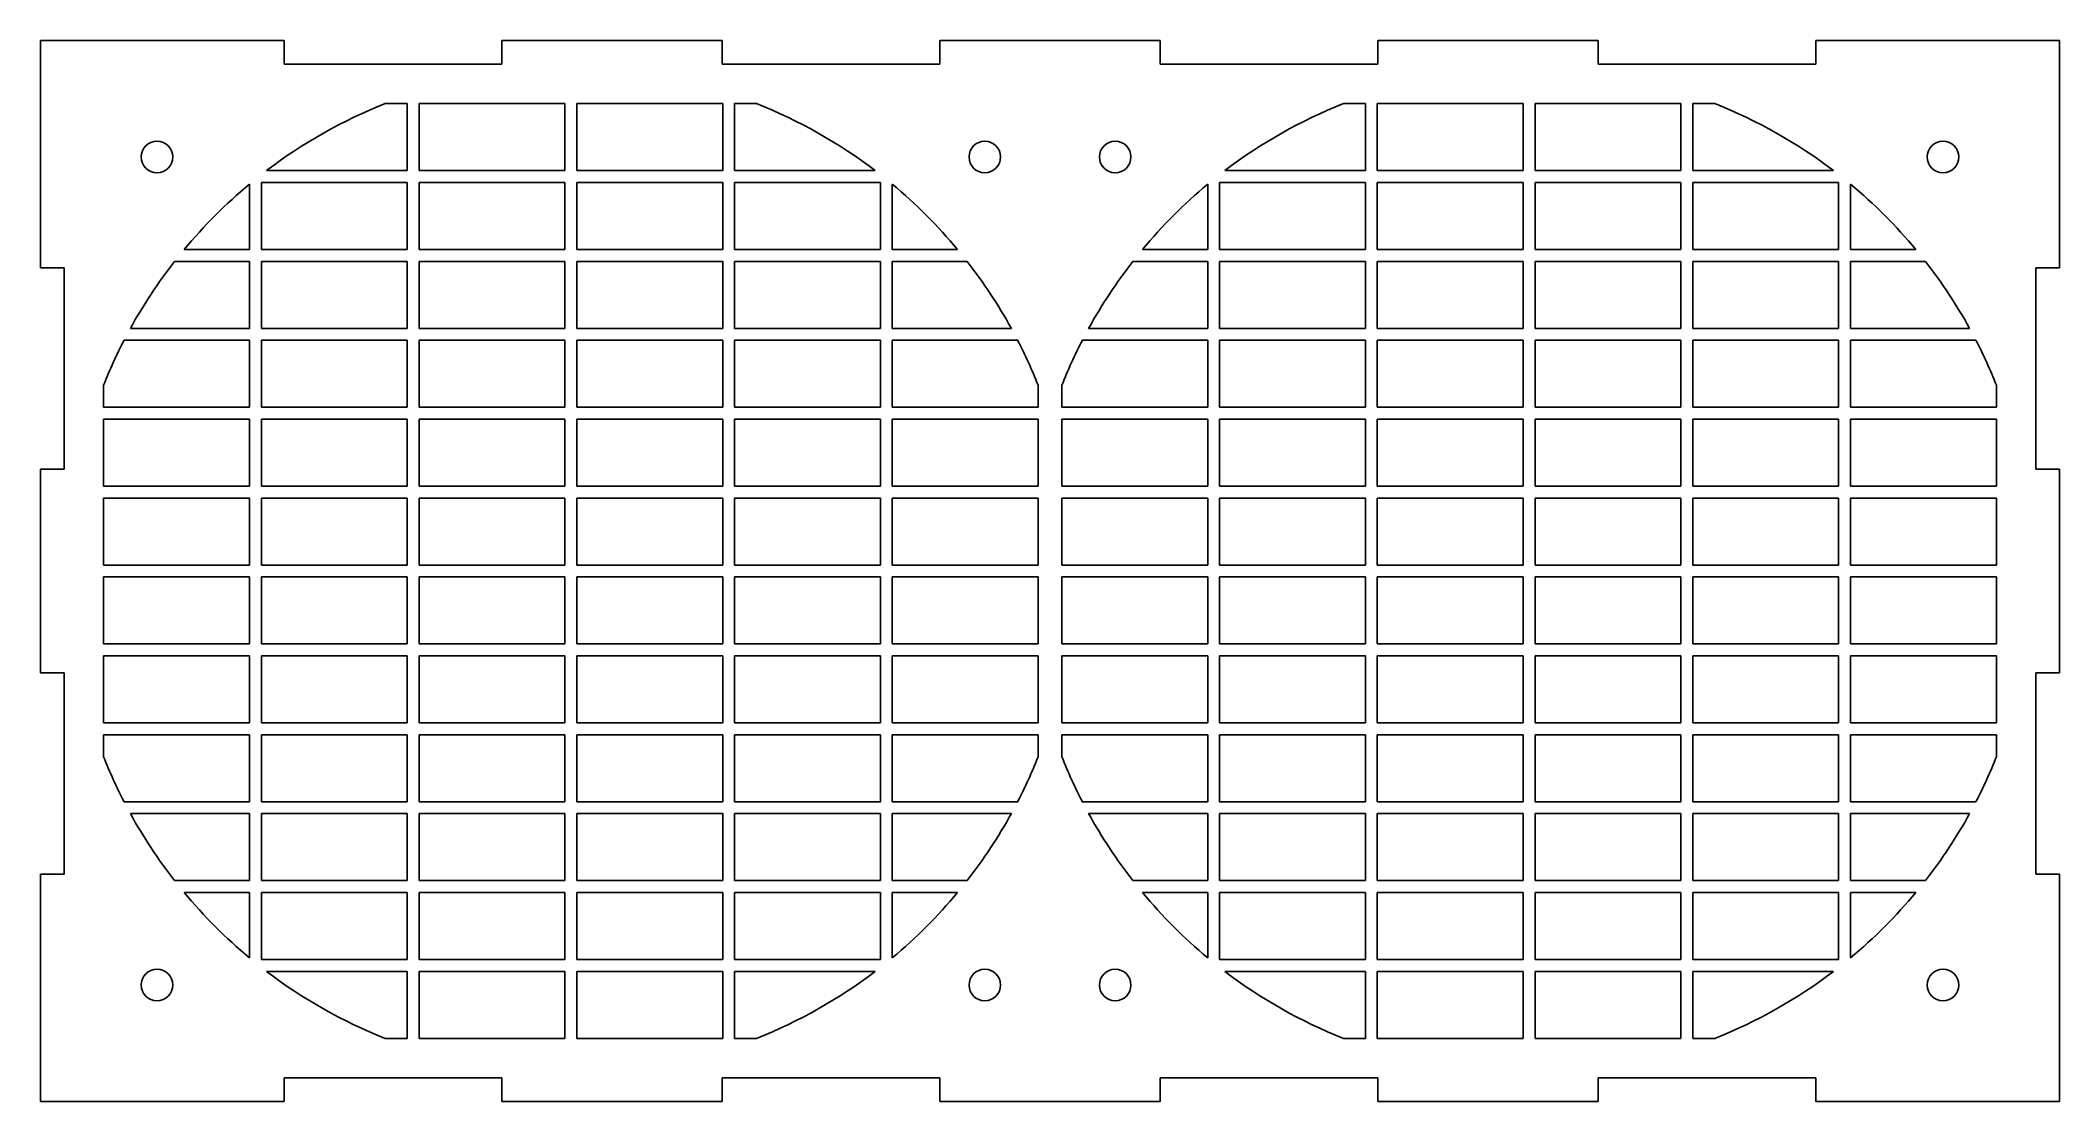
# Model space of a CAD drawing. Header units: millimetres. Extents: x -128 to 128, y -67 to 67.
import ezdxf

# ---------------------------------------------------------------- set-up
doc = ezdxf.new("R2010")
doc.units = ezdxf.units.MM

msp = doc.modelspace()

# ---------------------------------------------------------------- linework, layer by layer
at = {"color": 7, "linetype": 'Continuous', "lineweight": 25}
for p, q in [((-96.93, 67.15), (-127.8, 67.15)), ((-127.8, 67.15), (-127.8, 38.37)), ((-96.93, 64.15), (-96.93, 67.15)), ((-41.5, 67.15), (-69.37, 67.15)), ((-69.37, 67.15), (-69.37, 64.15)), ((-41.5, 64.15), (-41.5, 67.15)), ((13.93, 67.15), (-13.93, 67.15)), ((-13.93, 67.15), (-13.93, 64.15)), ((13.93, 64.15), (13.93, 67.15)), ((69.37, 67.15), (41.5, 67.15)), ((41.5, 67.15), (41.5, 64.15)), ((69.37, 64.15), (69.37, 67.15)), ((127.8, 67.15), (96.93, 67.15)), ((96.93, 67.15), (96.93, 64.15)), ((127.8, 38.37), (127.8, 67.15)), ((-69.37, 64.15), (-96.93, 64.15)), ((-13.93, 64.15), (-41.5, 64.15)), ((41.5, 64.15), (13.93, 64.15)), ((96.93, 64.15), (69.37, 64.15)), ((-81.37, 59.15), (-84.16, 59.15)), ((-81.37, 50.67), (-81.37, 59.15)), ((-79.87, 50.67), (-79.87, 59.15)), ((-61.4, 59.15), (-79.87, 59.15)), ((-61.4, 50.67), (-61.4, 59.15)), ((-59.9, 50.67), (-59.9, 59.15)), ((-41.43, 59.15), (-59.9, 59.15)), ((-41.43, 50.67), (-41.43, 59.15)), ((-39.93, 50.67), (-39.93, 59.15)), ((-37.14, 59.15), (-39.93, 59.15)), ((39.93, 59.15), (37.14, 59.15)), ((39.93, 50.67), (39.93, 59.15)), ((41.43, 50.67), (41.43, 59.15)), ((59.9, 59.15), (41.43, 59.15)), ((59.9, 50.67), (59.9, 59.15)), ((61.4, 50.67), (61.4, 59.15)), ((79.87, 59.15), (61.4, 59.15)), ((79.87, 50.67), (79.87, 59.15)), ((81.37, 50.67), (81.37, 59.15)), ((84.16, 59.15), (81.37, 59.15)), ((-101.33, 40.68), (-101.33, 48.95)), ((-99.83, 40.68), (-99.83, 49.17)), ((-99.83, 49.17), (-81.37, 49.17)), ((-81.37, 50.67), (-99.18, 50.67)), ((-81.37, 40.68), (-81.37, 49.17)), ((-61.4, 50.67), (-79.87, 50.67)), ((-79.87, 40.68), (-79.87, 49.17)), ((-79.87, 49.17), (-61.4, 49.17)), ((-61.4, 40.68), (-61.4, 49.17)), ((-41.43, 50.67), (-59.9, 50.67)), ((-59.9, 49.17), (-41.43, 49.17)), ((-59.9, 40.68), (-59.9, 49.17)), ((-41.43, 40.68), (-41.43, 49.17)), ((-22.12, 50.67), (-39.93, 50.67)), ((-39.93, 40.68), (-39.93, 49.17)), ((-39.93, 49.17), (-21.47, 49.17)), ((-21.47, 40.68), (-21.47, 49.17)), ((-19.97, 40.68), (-19.97, 48.95)), ((19.97, 40.68), (19.97, 48.95)), ((21.47, 40.68), (21.47, 49.17)), ((21.47, 49.17), (39.93, 49.17)), ((39.93, 50.67), (22.12, 50.67)), ((39.93, 40.68), (39.93, 49.17)), ((59.9, 50.67), (41.43, 50.67)), ((41.43, 49.17), (59.9, 49.17)), ((41.43, 40.68), (41.43, 49.17)), ((59.9, 40.68), (59.9, 49.17)), ((79.87, 50.67), (61.4, 50.67)), ((61.4, 49.17), (79.87, 49.17)), ((61.4, 40.68), (61.4, 49.17)), ((79.87, 40.68), (79.87, 49.17)), ((99.18, 50.67), (81.37, 50.67)), ((81.37, 49.17), (99.83, 49.17)), ((81.37, 40.68), (81.37, 49.17)), ((99.83, 40.68), (99.83, 49.17)), ((101.33, 40.68), (101.33, 48.95)), ((-127.8, 38.37), (-124.8, 38.37)), ((-124.8, 38.37), (-124.8, 12.89)), ((-110.81, 39.18), (-101.33, 39.18)), ((-101.33, 40.68), (-109.6, 40.68)), ((-101.33, 30.7), (-101.33, 39.18)), ((-81.37, 40.68), (-99.83, 40.68)), ((-99.83, 30.7), (-99.83, 39.18)), ((-99.83, 39.18), (-81.37, 39.18)), ((-81.37, 30.7), (-81.37, 39.18)), ((-61.4, 40.68), (-79.87, 40.68)), ((-79.87, 30.7), (-79.87, 39.18)), ((-79.87, 39.18), (-61.4, 39.18)), ((-61.4, 30.7), (-61.4, 39.18)), ((-41.43, 40.68), (-59.9, 40.68)), ((-59.9, 39.18), (-41.43, 39.18)), ((-59.9, 30.7), (-59.9, 39.18)), ((-41.43, 30.7), (-41.43, 39.18)), ((-21.47, 40.68), (-39.93, 40.68)), ((-39.93, 30.7), (-39.93, 39.18)), ((-39.93, 39.18), (-21.47, 39.18)), ((-21.47, 30.7), (-21.47, 39.18)), ((-11.7, 40.68), (-19.97, 40.68)), ((-19.97, 30.7), (-19.97, 39.18)), ((-19.97, 39.18), (-10.49, 39.18)), ((10.49, 39.18), (19.97, 39.18)), ((19.97, 40.68), (11.7, 40.68)), ((19.97, 30.7), (19.97, 39.18)), ((39.93, 40.68), (21.47, 40.68)), ((21.47, 30.7), (21.47, 39.18)), ((21.47, 39.18), (39.93, 39.18)), ((39.93, 30.7), (39.93, 39.18)), ((59.9, 40.68), (41.43, 40.68)), ((41.43, 39.18), (59.9, 39.18)), ((41.43, 30.7), (41.43, 39.18)), ((59.9, 30.7), (59.9, 39.18)), ((79.87, 40.68), (61.4, 40.68)), ((61.4, 39.18), (79.87, 39.18)), ((61.4, 30.7), (61.4, 39.18)), ((79.87, 30.7), (79.87, 39.18)), ((99.83, 40.68), (81.37, 40.68)), ((81.37, 39.18), (99.83, 39.18)), ((81.37, 30.7), (81.37, 39.18)), ((99.83, 30.7), (99.83, 39.18)), ((109.6, 40.68), (101.33, 40.68)), ((101.33, 30.7), (101.33, 39.18)), ((101.33, 39.18), (110.81, 39.18)), ((124.8, 12.89), (124.8, 38.37)), ((124.8, 38.37), (127.8, 38.37)), ((-101.33, 30.7), (-116.41, 30.7)), ((-81.37, 30.7), (-99.83, 30.7)), ((-61.4, 30.7), (-79.87, 30.7)), ((-41.43, 30.7), (-59.9, 30.7)), ((-21.47, 30.7), (-39.93, 30.7)), ((-4.89, 30.7), (-19.97, 30.7)), ((19.97, 30.7), (4.89, 30.7)), ((39.93, 30.7), (21.47, 30.7)), ((59.9, 30.7), (41.43, 30.7)), ((79.87, 30.7), (61.4, 30.7)), ((99.83, 30.7), (81.37, 30.7)), ((116.41, 30.7), (101.33, 30.7)), ((-117.21, 29.2), (-101.33, 29.2)), ((-101.33, 20.72), (-101.33, 29.2)), ((-99.83, 20.72), (-99.83, 29.2)), ((-99.83, 29.2), (-81.37, 29.2)), ((-81.37, 20.72), (-81.37, 29.2)), ((-79.87, 20.72), (-79.87, 29.2)), ((-79.87, 29.2), (-61.4, 29.2)), ((-61.4, 20.72), (-61.4, 29.2)), ((-59.9, 29.2), (-41.43, 29.2)), ((-59.9, 20.72), (-59.9, 29.2)), ((-41.43, 20.72), (-41.43, 29.2)), ((-39.93, 20.72), (-39.93, 29.2)), ((-39.93, 29.2), (-21.47, 29.2)), ((-21.47, 20.72), (-21.47, 29.2)), ((-19.97, 20.72), (-19.97, 29.2)), ((-19.97, 29.2), (-4.09, 29.2)), ((4.09, 29.2), (19.97, 29.2)), ((19.97, 20.72), (19.97, 29.2)), ((21.47, 20.72), (21.47, 29.2)), ((21.47, 29.2), (39.93, 29.2)), ((39.93, 20.72), (39.93, 29.2)), ((41.43, 29.2), (59.9, 29.2)), ((41.43, 20.72), (41.43, 29.2)), ((59.9, 20.72), (59.9, 29.2)), ((61.4, 29.2), (79.87, 29.2)), ((61.4, 20.72), (61.4, 29.2)), ((79.87, 20.72), (79.87, 29.2)), ((81.37, 29.2), (99.83, 29.2)), ((81.37, 20.72), (81.37, 29.2)), ((99.83, 20.72), (99.83, 29.2)), ((101.33, 20.72), (101.33, 29.2)), ((101.33, 29.2), (117.21, 29.2)), ((-119.8, 23.51), (-119.8, 20.72)), ((-1.5, 20.72), (-1.5, 23.51)), ((1.5, 23.51), (1.5, 20.72)), ((119.8, 20.72), (119.8, 23.51)), ((-101.33, 20.72), (-119.8, 20.72)), ((-81.37, 20.72), (-99.83, 20.72)), ((-61.4, 20.72), (-79.87, 20.72)), ((-41.43, 20.72), (-59.9, 20.72)), ((-21.47, 20.72), (-39.93, 20.72)), ((-1.5, 20.72), (-19.97, 20.72)), ((19.97, 20.72), (1.5, 20.72)), ((39.93, 20.72), (21.47, 20.72)), ((59.9, 20.72), (41.43, 20.72)), ((79.87, 20.72), (61.4, 20.72)), ((99.83, 20.72), (81.37, 20.72)), ((119.8, 20.72), (101.33, 20.72)), ((-119.8, 19.22), (-119.8, 10.73)), ((-119.8, 19.22), (-101.33, 19.22)), ((-101.33, 10.73), (-101.33, 19.22)), ((-99.83, 10.73), (-99.83, 19.22)), ((-99.83, 19.22), (-81.37, 19.22)), ((-81.37, 10.73), (-81.37, 19.22)), ((-79.87, 10.73), (-79.87, 19.22)), ((-79.87, 19.22), (-61.4, 19.22)), ((-61.4, 10.73), (-61.4, 19.22)), ((-59.9, 19.22), (-41.43, 19.22)), ((-59.9, 10.73), (-59.9, 19.22)), ((-41.43, 10.73), (-41.43, 19.22)), ((-39.93, 10.73), (-39.93, 19.22)), ((-39.93, 19.22), (-21.47, 19.22)), ((-21.47, 10.73), (-21.47, 19.22)), ((-19.97, 10.73), (-19.97, 19.22)), ((-19.97, 19.22), (-1.5, 19.22)), ((-1.5, 10.73), (-1.5, 19.22)), ((1.5, 19.22), (19.97, 19.22)), ((1.5, 19.22), (1.5, 10.73)), ((19.97, 10.73), (19.97, 19.22)), ((21.47, 10.73), (21.47, 19.22)), ((21.47, 19.22), (39.93, 19.22)), ((39.93, 10.73), (39.93, 19.22)), ((41.43, 19.22), (59.9, 19.22)), ((41.43, 10.73), (41.43, 19.22)), ((59.9, 10.73), (59.9, 19.22)), ((61.4, 19.22), (79.87, 19.22)), ((61.4, 10.73), (61.4, 19.22)), ((79.87, 10.73), (79.87, 19.22)), ((81.37, 19.22), (99.83, 19.22)), ((81.37, 10.73), (81.37, 19.22)), ((99.83, 10.73), (99.83, 19.22)), ((101.33, 19.22), (119.8, 19.22)), ((101.33, 10.73), (101.33, 19.22)), ((119.8, 10.73), (119.8, 19.22)), ((-124.8, 12.89), (-127.8, 12.89)), ((-127.8, 12.89), (-127.8, -12.89)), ((127.8, 12.89), (124.8, 12.89)), ((127.8, -12.89), (127.8, 12.89)), ((-101.33, 10.73), (-119.8, 10.73)), ((-81.37, 10.73), (-99.83, 10.73)), ((-61.4, 10.73), (-79.87, 10.73)), ((-41.43, 10.73), (-59.9, 10.73)), ((-21.47, 10.73), (-39.93, 10.73)), ((-1.5, 10.73), (-19.97, 10.73)), ((19.97, 10.73), (1.5, 10.73)), ((39.93, 10.73), (21.47, 10.73)), ((59.9, 10.73), (41.43, 10.73)), ((79.87, 10.73), (61.4, 10.73)), ((99.83, 10.73), (81.37, 10.73)), ((119.8, 10.73), (101.33, 10.73)), ((-119.8, 9.23), (-119.8, 0.75)), ((-119.8, 9.23), (-101.33, 9.23)), ((-101.33, 0.75), (-101.33, 9.23)), ((-99.83, 0.75), (-99.83, 9.23)), ((-99.83, 9.23), (-81.37, 9.23)), ((-81.37, 0.75), (-81.37, 9.23)), ((-79.87, 0.75), (-79.87, 9.23)), ((-79.87, 9.23), (-61.4, 9.23)), ((-61.4, 0.75), (-61.4, 9.23)), ((-59.9, 9.23), (-41.43, 9.23)), ((-59.9, 0.75), (-59.9, 9.23)), ((-41.43, 0.75), (-41.43, 9.23)), ((-39.93, 0.75), (-39.93, 9.23)), ((-39.93, 9.23), (-21.47, 9.23)), ((-21.47, 0.75), (-21.47, 9.23)), ((-19.97, 0.75), (-19.97, 9.23)), ((-19.97, 9.23), (-1.5, 9.23)), ((-1.5, 0.75), (-1.5, 9.23)), ((1.5, 9.23), (19.97, 9.23)), ((1.5, 9.23), (1.5, 0.75)), ((19.97, 0.75), (19.97, 9.23)), ((21.47, 0.75), (21.47, 9.23)), ((21.47, 9.23), (39.93, 9.23)), ((39.93, 0.75), (39.93, 9.23)), ((41.43, 9.23), (59.9, 9.23)), ((41.43, 0.75), (41.43, 9.23)), ((59.9, 0.75), (59.9, 9.23)), ((61.4, 9.23), (79.87, 9.23)), ((61.4, 0.75), (61.4, 9.23)), ((79.87, 0.75), (79.87, 9.23)), ((81.37, 9.23), (99.83, 9.23)), ((81.37, 0.75), (81.37, 9.23)), ((99.83, 0.75), (99.83, 9.23)), ((101.33, 9.23), (119.8, 9.23)), ((101.33, 0.75), (101.33, 9.23)), ((119.8, 0.75), (119.8, 9.23)), ((-101.33, 0.75), (-119.8, 0.75)), ((-81.37, 0.75), (-99.83, 0.75)), ((-61.4, 0.75), (-79.87, 0.75)), ((-41.43, 0.75), (-59.9, 0.75)), ((-21.47, 0.75), (-39.93, 0.75)), ((-1.5, 0.75), (-19.97, 0.75)), ((19.97, 0.75), (1.5, 0.75)), ((39.93, 0.75), (21.47, 0.75)), ((59.9, 0.75), (41.43, 0.75)), ((79.87, 0.75), (61.4, 0.75)), ((99.83, 0.75), (81.37, 0.75)), ((119.8, 0.75), (101.33, 0.75)), ((-119.8, -0.75), (-119.8, -9.23)), ((-119.8, -0.75), (-101.33, -0.75)), ((-101.33, -9.23), (-101.33, -0.75)), ((-99.83, -9.23), (-99.83, -0.75)), ((-99.83, -0.75), (-81.37, -0.75)), ((-81.37, -9.23), (-81.37, -0.75)), ((-79.87, -9.23), (-79.87, -0.75)), ((-79.87, -0.75), (-61.4, -0.75)), ((-61.4, -9.23), (-61.4, -0.75)), ((-59.9, -0.75), (-41.43, -0.75)), ((-59.9, -9.23), (-59.9, -0.75)), ((-41.43, -9.23), (-41.43, -0.75)), ((-39.93, -9.23), (-39.93, -0.75)), ((-39.93, -0.75), (-21.47, -0.75)), ((-21.47, -9.23), (-21.47, -0.75)), ((-19.97, -9.23), (-19.97, -0.75)), ((-19.97, -0.75), (-1.5, -0.75)), ((-1.5, -9.23), (-1.5, -0.75)), ((1.5, -0.75), (19.97, -0.75)), ((1.5, -0.75), (1.5, -9.23)), ((19.97, -9.23), (19.97, -0.75)), ((21.47, -9.23), (21.47, -0.75)), ((21.47, -0.75), (39.93, -0.75)), ((39.93, -9.23), (39.93, -0.75)), ((41.43, -0.75), (59.9, -0.75)), ((41.43, -9.23), (41.43, -0.75)), ((59.9, -9.23), (59.9, -0.75)), ((61.4, -0.75), (79.87, -0.75)), ((61.4, -9.23), (61.4, -0.75)), ((79.87, -9.23), (79.87, -0.75)), ((81.37, -0.75), (99.83, -0.75)), ((81.37, -9.23), (81.37, -0.75)), ((99.83, -9.23), (99.83, -0.75)), ((101.33, -0.75), (119.8, -0.75)), ((101.33, -9.23), (101.33, -0.75)), ((119.8, -9.23), (119.8, -0.75)), ((-101.33, -9.23), (-119.8, -9.23)), ((-81.37, -9.23), (-99.83, -9.23)), ((-61.4, -9.23), (-79.87, -9.23)), ((-41.43, -9.23), (-59.9, -9.23)), ((-21.47, -9.23), (-39.93, -9.23)), ((-1.5, -9.23), (-19.97, -9.23)), ((19.97, -9.23), (1.5, -9.23)), ((39.93, -9.23), (21.47, -9.23)), ((59.9, -9.23), (41.43, -9.23)), ((79.87, -9.23), (61.4, -9.23)), ((99.83, -9.23), (81.37, -9.23)), ((119.8, -9.23), (101.33, -9.23)), ((-119.8, -10.73), (-119.8, -19.22)), ((-119.8, -10.73), (-101.33, -10.73)), ((-101.33, -19.22), (-101.33, -10.73)), ((-99.83, -19.22), (-99.83, -10.73)), ((-99.83, -10.73), (-81.37, -10.73)), ((-81.37, -19.22), (-81.37, -10.73)), ((-79.87, -19.22), (-79.87, -10.73)), ((-79.87, -10.73), (-61.4, -10.73)), ((-61.4, -19.22), (-61.4, -10.73)), ((-59.9, -10.73), (-41.43, -10.73)), ((-59.9, -19.22), (-59.9, -10.73)), ((-41.43, -19.22), (-41.43, -10.73)), ((-39.93, -19.22), (-39.93, -10.73)), ((-39.93, -10.73), (-21.47, -10.73)), ((-21.47, -19.22), (-21.47, -10.73)), ((-19.97, -19.22), (-19.97, -10.73)), ((-19.97, -10.73), (-1.5, -10.73)), ((-1.5, -19.22), (-1.5, -10.73)), ((1.5, -10.73), (19.97, -10.73)), ((1.5, -10.73), (1.5, -19.22)), ((19.97, -19.22), (19.97, -10.73)), ((21.47, -19.22), (21.47, -10.73)), ((21.47, -10.73), (39.93, -10.73)), ((39.93, -19.22), (39.93, -10.73)), ((41.43, -10.73), (59.9, -10.73)), ((41.43, -19.22), (41.43, -10.73)), ((59.9, -19.22), (59.9, -10.73)), ((61.4, -10.73), (79.87, -10.73)), ((61.4, -19.22), (61.4, -10.73)), ((79.87, -19.22), (79.87, -10.73)), ((81.37, -10.73), (99.83, -10.73)), ((81.37, -19.22), (81.37, -10.73)), ((99.83, -19.22), (99.83, -10.73)), ((101.33, -10.73), (119.8, -10.73)), ((101.33, -19.22), (101.33, -10.73)), ((119.8, -19.22), (119.8, -10.73)), ((-127.8, -12.89), (-124.8, -12.89)), ((-124.8, -12.89), (-124.8, -38.37)), ((124.8, -38.37), (124.8, -12.89)), ((124.8, -12.89), (127.8, -12.89)), ((-101.33, -19.22), (-119.8, -19.22)), ((-81.37, -19.22), (-99.83, -19.22)), ((-61.4, -19.22), (-79.87, -19.22)), ((-41.43, -19.22), (-59.9, -19.22)), ((-21.47, -19.22), (-39.93, -19.22)), ((-1.5, -19.22), (-19.97, -19.22)), ((19.97, -19.22), (1.5, -19.22)), ((39.93, -19.22), (21.47, -19.22)), ((59.9, -19.22), (41.43, -19.22)), ((79.87, -19.22), (61.4, -19.22)), ((99.83, -19.22), (81.37, -19.22)), ((119.8, -19.22), (101.33, -19.22)), ((-119.8, -20.72), (-119.8, -23.51)), ((-119.8, -20.72), (-101.33, -20.72)), ((-101.33, -29.2), (-101.33, -20.72)), ((-99.83, -29.2), (-99.83, -20.72)), ((-99.83, -20.72), (-81.37, -20.72)), ((-81.37, -29.2), (-81.37, -20.72)), ((-79.87, -29.2), (-79.87, -20.72)), ((-79.87, -20.72), (-61.4, -20.72)), ((-61.4, -29.2), (-61.4, -20.72)), ((-59.9, -20.72), (-41.43, -20.72)), ((-59.9, -29.2), (-59.9, -20.72)), ((-41.43, -29.2), (-41.43, -20.72)), ((-39.93, -29.2), (-39.93, -20.72)), ((-39.93, -20.72), (-21.47, -20.72)), ((-21.47, -29.2), (-21.47, -20.72)), ((-19.97, -29.2), (-19.97, -20.72)), ((-19.97, -20.72), (-1.5, -20.72)), ((-1.5, -23.51), (-1.5, -20.72)), ((1.5, -20.72), (19.97, -20.72)), ((1.5, -20.72), (1.5, -23.51)), ((19.97, -29.2), (19.97, -20.72)), ((21.47, -29.2), (21.47, -20.72)), ((21.47, -20.72), (39.93, -20.72)), ((39.93, -29.2), (39.93, -20.72)), ((41.43, -20.72), (59.9, -20.72)), ((41.43, -29.2), (41.43, -20.72)), ((59.9, -29.2), (59.9, -20.72)), ((61.4, -20.72), (79.87, -20.72)), ((61.4, -29.2), (61.4, -20.72)), ((79.87, -29.2), (79.87, -20.72)), ((81.37, -20.72), (99.83, -20.72)), ((81.37, -29.2), (81.37, -20.72)), ((99.83, -29.2), (99.83, -20.72)), ((101.33, -20.72), (119.8, -20.72)), ((101.33, -29.2), (101.33, -20.72)), ((119.8, -23.51), (119.8, -20.72)), ((-101.33, -29.2), (-117.21, -29.2)), ((-81.37, -29.2), (-99.83, -29.2)), ((-61.4, -29.2), (-79.87, -29.2)), ((-41.43, -29.2), (-59.9, -29.2)), ((-21.47, -29.2), (-39.93, -29.2)), ((-4.09, -29.2), (-19.97, -29.2)), ((19.97, -29.2), (4.09, -29.2)), ((39.93, -29.2), (21.47, -29.2)), ((59.9, -29.2), (41.43, -29.2)), ((79.87, -29.2), (61.4, -29.2)), ((99.83, -29.2), (81.37, -29.2)), ((117.21, -29.2), (101.33, -29.2)), ((-116.41, -30.7), (-101.33, -30.7)), ((-101.33, -39.18), (-101.33, -30.7)), ((-99.83, -39.18), (-99.83, -30.7)), ((-99.83, -30.7), (-81.37, -30.7)), ((-81.37, -39.18), (-81.37, -30.7)), ((-79.87, -39.18), (-79.87, -30.7)), ((-79.87, -30.7), (-61.4, -30.7)), ((-61.4, -39.18), (-61.4, -30.7)), ((-59.9, -30.7), (-41.43, -30.7)), ((-59.9, -39.18), (-59.9, -30.7)), ((-41.43, -39.18), (-41.43, -30.7)), ((-39.93, -39.18), (-39.93, -30.7)), ((-39.93, -30.7), (-21.47, -30.7)), ((-21.47, -39.18), (-21.47, -30.7)), ((-19.97, -39.18), (-19.97, -30.7)), ((-19.97, -30.7), (-4.89, -30.7)), ((4.89, -30.7), (19.97, -30.7)), ((19.97, -39.18), (19.97, -30.7)), ((21.47, -39.18), (21.47, -30.7)), ((21.47, -30.7), (39.93, -30.7)), ((39.93, -39.18), (39.93, -30.7)), ((41.43, -30.7), (59.9, -30.7)), ((41.43, -39.18), (41.43, -30.7)), ((59.9, -39.18), (59.9, -30.7)), ((61.4, -30.7), (79.87, -30.7)), ((61.4, -39.18), (61.4, -30.7)), ((79.87, -39.18), (79.87, -30.7)), ((81.37, -30.7), (99.83, -30.7)), ((81.37, -39.18), (81.37, -30.7)), ((99.83, -39.18), (99.83, -30.7)), ((101.33, -39.18), (101.33, -30.7)), ((101.33, -30.7), (116.41, -30.7)), ((-124.8, -38.37), (-127.8, -38.37)), ((-127.8, -38.37), (-127.8, -67.15)), ((-101.33, -39.18), (-110.81, -39.18)), ((-109.6, -40.68), (-101.33, -40.68)), ((-101.33, -48.95), (-101.33, -40.68)), ((-81.37, -39.18), (-99.83, -39.18)), ((-99.83, -49.17), (-99.83, -40.68)), ((-99.83, -40.68), (-81.37, -40.68)), ((-81.37, -49.17), (-81.37, -40.68)), ((-61.4, -39.18), (-79.87, -39.18)), ((-79.87, -49.17), (-79.87, -40.68)), ((-79.87, -40.68), (-61.4, -40.68)), ((-61.4, -49.17), (-61.4, -40.68)), ((-41.43, -39.18), (-59.9, -39.18)), ((-59.9, -40.68), (-41.43, -40.68)), ((-59.9, -49.17), (-59.9, -40.68)), ((-41.43, -49.17), (-41.43, -40.68)), ((-21.47, -39.18), (-39.93, -39.18)), ((-39.93, -49.17), (-39.93, -40.68)), ((-39.93, -40.68), (-21.47, -40.68)), ((-21.47, -49.17), (-21.47, -40.68)), ((-10.49, -39.18), (-19.97, -39.18)), ((-19.97, -48.95), (-19.97, -40.68)), ((-19.97, -40.68), (-11.7, -40.68)), ((19.97, -39.18), (10.49, -39.18)), ((11.7, -40.68), (19.97, -40.68)), ((19.97, -48.95), (19.97, -40.68)), ((39.93, -39.18), (21.47, -39.18)), ((21.47, -49.17), (21.47, -40.68)), ((21.47, -40.68), (39.93, -40.68)), ((39.93, -49.17), (39.93, -40.68)), ((59.9, -39.18), (41.43, -39.18)), ((41.43, -40.68), (59.9, -40.68)), ((41.43, -49.17), (41.43, -40.68)), ((59.9, -49.17), (59.9, -40.68)), ((79.87, -39.18), (61.4, -39.18)), ((61.4, -40.68), (79.87, -40.68)), ((61.4, -49.17), (61.4, -40.68)), ((79.87, -49.17), (79.87, -40.68)), ((99.83, -39.18), (81.37, -39.18)), ((81.37, -40.68), (99.83, -40.68)), ((81.37, -49.17), (81.37, -40.68)), ((99.83, -49.17), (99.83, -40.68)), ((110.81, -39.18), (101.33, -39.18)), ((101.33, -48.95), (101.33, -40.68)), ((101.33, -40.68), (109.6, -40.68)), ((127.8, -38.37), (124.8, -38.37)), ((127.8, -67.15), (127.8, -38.37)), ((-81.37, -49.17), (-99.83, -49.17)), ((-99.18, -50.67), (-81.37, -50.67)), ((-81.37, -59.15), (-81.37, -50.67)), ((-61.4, -49.17), (-79.87, -49.17)), ((-79.87, -59.15), (-79.87, -50.67)), ((-79.87, -50.67), (-61.4, -50.67)), ((-61.4, -59.15), (-61.4, -50.67)), ((-41.43, -49.17), (-59.9, -49.17)), ((-59.9, -50.67), (-41.43, -50.67)), ((-59.9, -59.15), (-59.9, -50.67)), ((-41.43, -59.15), (-41.43, -50.67)), ((-21.47, -49.17), (-39.93, -49.17)), ((-39.93, -59.15), (-39.93, -50.67)), ((-39.93, -50.67), (-22.12, -50.67)), ((39.93, -49.17), (21.47, -49.17)), ((22.12, -50.67), (39.93, -50.67)), ((39.93, -59.15), (39.93, -50.67)), ((59.9, -49.17), (41.43, -49.17)), ((41.43, -50.67), (59.9, -50.67)), ((41.43, -59.15), (41.43, -50.67)), ((59.9, -59.15), (59.9, -50.67)), ((79.87, -49.17), (61.4, -49.17)), ((61.4, -50.67), (79.87, -50.67)), ((61.4, -59.15), (61.4, -50.67)), ((79.87, -59.15), (79.87, -50.67)), ((99.83, -49.17), (81.37, -49.17)), ((81.37, -59.15), (81.37, -50.67)), ((81.37, -50.67), (99.18, -50.67)), ((-84.16, -59.15), (-81.37, -59.15)), ((-79.87, -59.15), (-61.4, -59.15)), ((-59.9, -59.15), (-41.43, -59.15)), ((-39.93, -59.15), (-37.14, -59.15)), ((37.14, -59.15), (39.93, -59.15)), ((41.43, -59.15), (59.9, -59.15)), ((61.4, -59.15), (79.87, -59.15)), ((81.37, -59.15), (84.16, -59.15)), ((-96.93, -67.15), (-96.93, -64.15)), ((-96.93, -64.15), (-69.37, -64.15)), ((-69.37, -64.15), (-69.37, -67.15)), ((-41.5, -67.15), (-41.5, -64.15)), ((-41.5, -64.15), (-13.93, -64.15)), ((-13.93, -64.15), (-13.93, -67.15)), ((13.93, -67.15), (13.93, -64.15)), ((13.93, -64.15), (41.5, -64.15)), ((41.5, -64.15), (41.5, -67.15)), ((69.37, -67.15), (69.37, -64.15)), ((69.37, -64.15), (96.93, -64.15)), ((96.93, -64.15), (96.93, -67.15)), ((-127.8, -67.15), (-96.93, -67.15)), ((-69.37, -67.15), (-41.5, -67.15)), ((-13.93, -67.15), (13.93, -67.15)), ((41.5, -67.15), (69.37, -67.15)), ((96.93, -67.15), (127.8, -67.15))]:
    msp.add_line(p, q, dxfattribs=at)
for centre in [(-113.05, 52.4), (-8.25, 52.4), (8.25, 52.4), (113.05, 52.4), (-113.05, -52.4), (-8.25, -52.4), (8.25, -52.4), (113.05, -52.4)]:
    msp.add_circle(centre, 2, dxfattribs=at)
for centre, start, end in [((-60.65, 0), 111.6739, 127.2483), ((-60.65, 0), 52.7517, 68.3261), ((60.65, 0), 111.6739, 127.2483), ((60.65, 0), 52.7517, 68.3261), ((-60.65, 0), 129.7301, 140.2699), ((-60.65, 0), 39.7301, 50.2699), ((60.65, 0), 129.7301, 140.2699), ((60.65, 0), 39.7301, 50.2699), ((-60.65, 0), 142.004, 151.1626), ((-60.65, 0), 28.8374, 37.996), ((60.65, 0), 142.004, 151.1626), ((60.65, 0), 28.8374, 37.996), ((-60.65, 0), 152.693, 158.3261), ((-60.65, 0), 21.6739, 27.307), ((60.65, 0), 152.693, 158.3261), ((60.65, 0), 21.6739, 27.307), ((-60.65, 0), 201.6739, 207.307), ((-60.65, 0), 332.693, 338.3261), ((60.65, 0), 201.6739, 207.307), ((60.65, 0), 332.693, 338.3261), ((-60.65, 0), 208.8374, 217.996), ((-60.65, 0), 322.004, 331.1626), ((60.65, 0), 208.8374, 217.996), ((60.65, 0), 322.004, 331.1626), ((-60.65, 0), 219.7301, 230.2699), ((-60.65, 0), 309.7301, 320.2699), ((60.65, 0), 219.7301, 230.2699), ((60.65, 0), 309.7301, 320.2699), ((-60.65, 0), 232.7517, 248.3261), ((-60.65, 0), 291.6739, 307.2483), ((60.65, 0), 232.7517, 248.3261), ((60.65, 0), 291.6739, 307.2483)]:
    msp.add_arc(centre, 63.65, start, end, dxfattribs=at)

doc.saveas('drawing.dxf')
